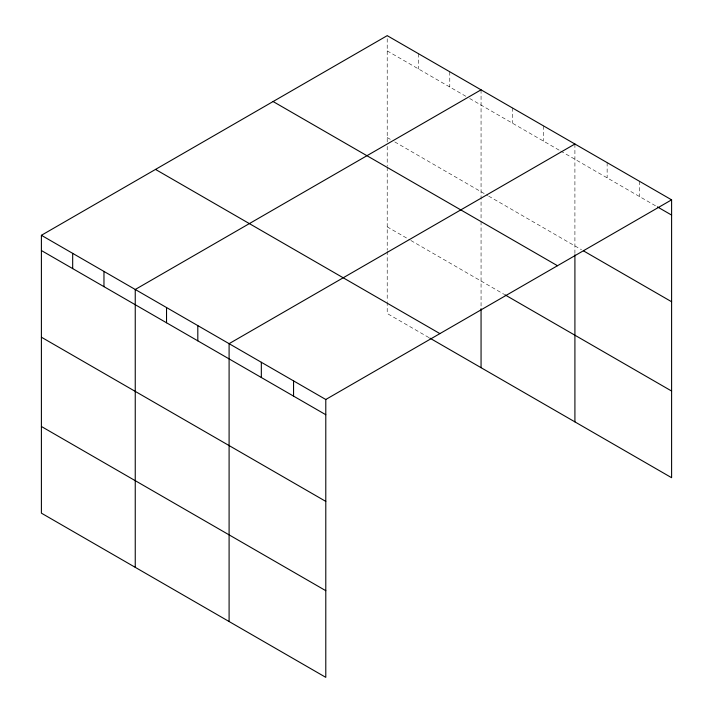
<?xml version="1.0" encoding="UTF-8"?>
<svg xmlns="http://www.w3.org/2000/svg" width="713" height="713" viewBox="0 0 713 713"><rect width="100%" height="100%" fill="white"/><g stroke="black" fill="none" stroke-linecap="round" stroke-linejoin="round"><path stroke-width="0.53" stroke-dasharray="3.56 2.67" d="M387.212 141.958L387.212 35.65M387.212 50.881L465.892 96.308M469.68 98.501L559.741 150.496M560.685 151.04L656.432 206.315M387.212 137.547L391 139.739M394.797 141.932L487.692 195.567M488.646 196.111L581.541 249.746M387.212 226.841L409.957 239.978M410.911 240.522L503.806 294.157M428.923 337.588L387.212 313.506L387.212 302.392M639.374 181.236L639.374 196.467M607.137 162.626L607.137 177.858M574.91 144.017L574.91 253.632M543.627 125.951L543.627 141.192M512.344 107.895L512.344 123.126M481.061 89.829L481.061 220.397M481.061 221.493L481.061 308.8M449.778 71.772L449.778 87.004M418.495 53.707L418.495 68.947M387.212 146.37L387.212 166.209M387.212 167.314L387.212 250.174M387.212 251.288L387.212 301.287"/><path stroke-width="1.07" d="M429.868 338.131L671.601 477.701L671.601 199.845L387.212 35.65L41.399 235.299L41.399 513.155L325.788 677.35L325.788 399.494L41.399 235.299M481.061 89.829L135.247 289.487L135.247 567.343M574.91 144.017L229.096 343.666L229.096 621.522M325.788 399.494L671.601 199.845M657.377 206.868L671.601 215.076M583.439 250.842L671.601 301.742M273.097 101.531L557.486 265.726M504.759 294.71L671.601 391.036M155.514 169.418L439.903 333.613M41.399 250.539L325.788 414.725M41.399 337.204L325.788 501.391M41.399 426.49L325.788 590.685M574.91 254.737L574.91 421.873M481.061 308.8L481.061 367.694M293.56 380.885L293.56 396.116M261.332 362.275L261.332 377.507M197.813 325.609L197.813 340.841M166.53 307.544L166.53 322.775M103.964 271.421L103.964 286.662M72.681 253.365L72.681 268.596"/></g></svg>
